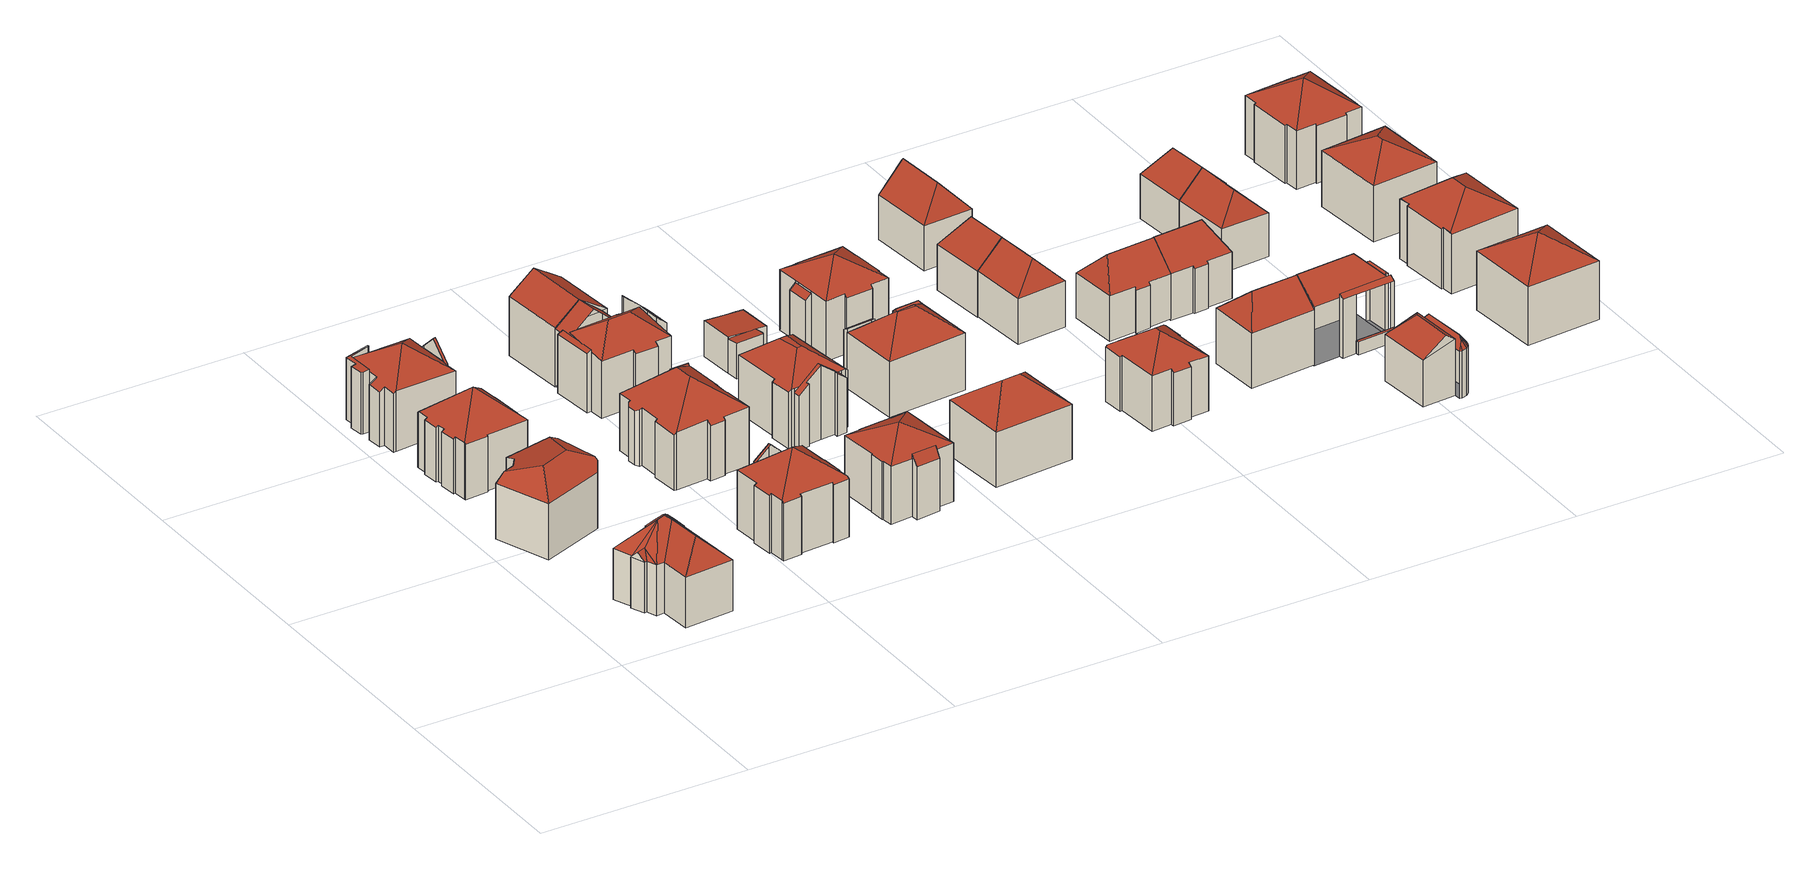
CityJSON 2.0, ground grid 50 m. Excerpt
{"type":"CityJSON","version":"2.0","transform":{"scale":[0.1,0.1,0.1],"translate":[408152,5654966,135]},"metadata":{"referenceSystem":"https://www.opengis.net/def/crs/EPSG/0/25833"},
"CityObjects":{
"building1":{"type":"Building","attributes":{"Dachtyp_tdc":"tdcFreeFormRoof","Gemeindeschluessel":14612000,"Dachneigung":42.96,"QualitaetDacherkennung":25,"Geometrietyp2DReferenz":"3000","measuredHeight":18.55,"function":"31001_9998","roofType":"5000"},"geometry":[{"type":"Solid","lod":"2","boundaries":[[[[0,1,2,3]],[[1,4,5,2]],[[4,6,7,5]],[[6,8,9,7]],[[8,10,11,9]],[[10,12,13,11]],[[12,14,15,13]],[[14,16,17,15]],[[16,18,19,17]],[[18,20,21,19]],[[20,22,23,21]],[[22,24,25,23]],[[24,26,27,25]],[[26,28,29,27]],[[28,0,3,29]],[[30,31,28,26]],[[30,26,24]],[[31,30,24,22]],[[32,28,31]],[[28,32,0]],[[33,34,18,16]],[[31,20,32]],[[20,31,22]],[[34,35,32,20,18]],[[33,16,14]],[[36,37,35,34,33,14,12]],[[38,36,12,10]],[[38,10,8]],[[39,37,36,38,8,6]],[[39,6,4]],[[37,39,4,1]],[[32,35,37,1,0]],[[3,2,5,7,9,11,13,15,17,19,21,23,25,27,29]]]],"semantics":{"surfaces":[{"type":"WallSurface"},{"type":"RoofSurface"},{"type":"GroundSurface"}],"values":[[0,0,0,0,0,0,0,0,0,0,0,0,0,0,0,1,0,1,1,1,1,1,1,1,1,1,1,1,1,1,1,1,2]]}}]},
"building2":{"type":"Building","attributes":{"Dachtyp_tdc":"tdcFreeFormRoof","Gemeindeschluessel":14612000,"Dachneigung":18.52,"QualitaetDacherkennung":36,"Geometrietyp2DReferenz":"3000","measuredHeight":17.39,"function":"31001_9998","roofType":"5000"},"geometry":[{"type":"Solid","lod":"2","boundaries":[[[[40,41,42,43]],[[41,44,45,42]],[[44,46,47,45]],[[46,48,49,47]],[[48,50,51,49]],[[50,52,53,51]],[[52,54,55,53]],[[54,40,43,55]],[[56,41,57,58]],[[48,59,60,50]],[[59,58,57,40,54,52,60]],[[46,44,56,58,59,48]],[[41,40,57]],[[44,41,56]],[[52,50,60]],[[43,42,45,47,49,51,53,55]]]],"semantics":{"surfaces":[{"type":"WallSurface"},{"type":"RoofSurface"},{"type":"GroundSurface"}],"values":[[0,0,0,0,0,0,0,0,1,1,1,1,0,0,0,2]]}}]},
"building3":{"type":"Building","attributes":{"Dachtyp_tdc":"tdcTentRoof","Gemeindeschluessel":14612000,"Dachneigung":40.53,"QualitaetDacherkennung":61,"Geometrietyp2DReferenz":"3000","measuredHeight":20.22,"function":"31001_9998","roofType":"3500"},"geometry":[{"type":"Solid","lod":"2","boundaries":[[[[61,62,63,64]],[[62,65,66,63]],[[65,67,68,66]],[[67,69,70,68]],[[69,71,72,70]],[[71,73,74,72]],[[73,75,76,74]],[[75,77,78,76]],[[77,79,80,78]],[[79,81,82,80]],[[81,83,84,82]],[[83,85,86,84]],[[85,87,88,86]],[[87,89,90,88]],[[89,91,92,90]],[[91,93,94,92]],[[93,95,96,94]],[[95,97,98,96]],[[99,61,64,100]],[[97,101,102,98]],[[101,103,104,102]],[[103,99,100,104]],[[73,71,69,67,65,105]],[[91,89,87,85,83,81,79,77,75,73,105]],[[101,97,95,93,91,105]],[[65,62,61,99,103,101,105]],[[64,63,66,68,70,72,74,76,78,80,82,84,86,88,90,92,94,96,98,102,104,100]]]],"semantics":{"surfaces":[{"type":"WallSurface"},{"type":"RoofSurface"},{"type":"GroundSurface"}],"values":[[0,0,0,0,0,0,0,0,0,0,0,0,0,0,0,0,0,0,0,0,0,0,1,1,1,1,2]]}}]},
"building4":{"type":"Building","attributes":{"Gemeindeschluessel":14612000,"Geometrietyp2DReferenz":"3000","function":"31001_9998","roofType":"9999"},"children":["building4-1","building4-2","building4-3"]},
"building4-1":{"type":"BuildingPart","attributes":{"Dachtyp_tdc":"tdcTentRoof","Dachneigung":34.05,"QualitaetDacherkennung":48,"Geometrietyp2DReferenz":"3000","measuredHeight":19.39,"roofType":"3500"},"parents":["building4"],"geometry":[{"type":"MultiSurface","lod":"2","boundaries":[[[106,107,108]],[[109,110,111,112]],[[110,113,114,111]],[[113,115,116,114]],[[115,117,118,116]],[[117,119,120,118]],[[119,121,122,120]],[[121,123,124,122]],[[123,125,126,124]],[[125,127,128,126]],[[129,130,131,132]],[[130,106,108,131]],[[113,110,109,133,106,130,134]],[[115,113,134]],[[135,127,125,123,121,119,117,115,134]],[[130,129,135,134]],[[108,111,114,116,118,120,122,124,126,128,136,132,131]]],"semantics":{"surfaces":[{"type":"WallSurface"},{"type":"RoofSurface"},{"type":"GroundSurface"}],"values":[0,0,0,0,0,0,0,0,0,0,0,0,1,1,1,1,2]}}]},
"building4-2":{"type":"BuildingPart","attributes":{"Dachtyp_tdc":"tdcPolyFlatRoof","Dachneigung":10.37,"QualitaetDacherkennung":59,"Geometrietyp2DReferenz":"3000","measuredHeight":15.74,"roofType":"2100"},"parents":["building4"],"geometry":[{"type":"MultiSurface","lod":"2","boundaries":[[[137,138,139,140]],[[138,141,142,139]],[[141,143,144,142]],[[143,145,146,144]],[[145,147,129,132,146]],[[148,149,150,128,127]],[[149,137,140,150]],[[149,148,151,147,145,143,141,138,137]],[[140,139,142,144,146,132,136,128,150]]],"semantics":{"surfaces":[{"type":"WallSurface"},{"type":"RoofSurface"},{"type":"GroundSurface"}],"values":[0,0,0,0,0,0,0,1,2]}}]},
"building4-3":{"type":"BuildingPart","attributes":{"Dachtyp_tdc":"tdcGableRoof","Dachneigung":45.87,"QualitaetDacherkennung":37,"Geometrietyp2DReferenz":"3000","measuredHeight":17.77,"roofType":"3100"},"parents":["building4"],"geometry":[{"type":"MultiSurface","lod":"2","boundaries":[[[107,152,153,108]],[[152,154,155,153]],[[154,112,111,155]],[[106,156,157,158]],[[154,157,156,133,112]],[[152,158,157,154]],[[107,106,158,152]],[[153,155,111,108]]],"semantics":{"surfaces":[{"type":"WallSurface"},{"type":"RoofSurface"},{"type":"GroundSurface"}],"values":[0,0,0,1,1,0,0,2]}}]},
"building5":{"type":"Building","attributes":{"Gemeindeschluessel":14612000,"Geometrietyp2DReferenz":"3000","function":"31001_9998","roofType":"9999"},"children":["building5-1","building5-2"]},
"building5-1":{"type":"BuildingPart","attributes":{"Dachtyp_tdc":"tdcTentRoof","Dachneigung":38.15,"QualitaetDacherkennung":54,"Geometrietyp2DReferenz":"3000","measuredHeight":20.44,"roofType":"3500"},"parents":["building5"],"geometry":[{"type":"MultiSurface","lod":"2","boundaries":[[[159,160,161,162,163]],[[160,164,165,161]],[[164,166,167,165]],[[166,168,169,167]],[[168,170,171,169]],[[170,172,173,171]],[[172,174,175,173]],[[174,176,177,175]],[[176,178,179,177]],[[178,180,181,179]],[[180,182,183,181]],[[182,184,185,183]],[[184,186,187,185]],[[186,188,189,187]],[[188,190,191,189]],[[190,192,193,191]],[[192,194,195,193]],[[194,196,197,195]],[[196,198,199,197]],[[172,170,168,166,164,160,200]],[[186,184,182,180,178,176,174,172,200]],[[196,194,192,190,188,186,200]],[[160,159,201,202,198,196,200]],[[162,161,165,167,169,171,173,175,177,179,181,183,185,187,189,191,193,195,197,199,203]]],"semantics":{"surfaces":[{"type":"WallSurface"},{"type":"RoofSurface"},{"type":"GroundSurface"}],"values":[0,0,0,0,0,0,0,0,0,0,0,0,0,0,0,0,0,0,0,1,1,1,1,2]}}]},
"building5-2":{"type":"BuildingPart","attributes":{"Dachtyp_tdc":"tdcGableRoof","Dachneigung":42.64,"QualitaetDacherkennung":14,"Geometrietyp2DReferenz":"3000","measuredHeight":17.22,"roofType":"3100"},"parents":["building5"],"geometry":[{"type":"MultiSurface","lod":"2","boundaries":[[[198,204,205,199]],[[204,206,207,205]],[[206,208,209,207]],[[208,163,162,209]],[[206,204,198,210]],[[210,201,163,208,206]],[[203,199,205,207,209,162]]],"semantics":{"surfaces":[{"type":"WallSurface"},{"type":"RoofSurface"},{"type":"GroundSurface"}],"values":[0,0,0,0,1,1,2]}}]},
"building6":{"type":"Building","attributes":{"Gemeindeschluessel":14612000,"Geometrietyp2DReferenz":"3000","function":"31001_9998","roofType":"9999"},"children":["building6-1","building6-2"]},
"building6-1":{"type":"BuildingPart","attributes":{"Dachtyp_tdc":"tdcHipRoof","Dachneigung":36.58,"QualitaetDacherkennung":61,"Geometrietyp2DReferenz":"3000","measuredHeight":20.39,"roofType":"3200"},"parents":["building6"],"geometry":[{"type":"MultiSurface","lod":"2","boundaries":[[[211,212,213,214]],[[212,215,216,213]],[[215,217,218,216]],[[217,219,220,218]],[[219,221,222,220]],[[221,223,224,222]],[[223,225,226,224]],[[225,227,228,229,226]],[[230,231,232,233,234]],[[231,235,236,232]],[[235,237,238,236]],[[237,239,240,238]],[[239,241,242,240]],[[241,243,244,242]],[[243,245,246,244]],[[245,247,248,246]],[[247,249,250,248]],[[249,251,252,250]],[[251,253,254,252]],[[253,255,256,254]],[[255,211,214,256]],[[251,249,247,245,243,241,257]],[[258,227,225,259]],[[241,239,237,235,231,230,258,259,257]],[[225,223,221,219,217,215,212,211,255,253,251,257,259]],[[214,213,216,218,220,222,224,226,229,260,233,232,236,238,240,242,244,246,248,250,252,254,256]]],"semantics":{"surfaces":[{"type":"WallSurface"},{"type":"RoofSurface"},{"type":"GroundSurface"}],"values":[0,0,0,0,0,0,0,0,0,0,0,0,0,0,0,0,0,0,0,0,0,1,1,1,1,2]}}]},
"building6-2":{"type":"BuildingPart","attributes":{"Dachtyp_tdc":"tdcFreeFormRoof","Dachneigung":77.13,"QualitaetDacherkennung":37,"Geometrietyp2DReferenz":"3000","measuredHeight":14.79,"roofType":"5000"},"parents":["building6"],"geometry":[{"type":"MultiSurface","lod":"2","boundaries":[[[228,261,262,229]],[[261,263,264,262]],[[263,234,233,264]],[[265,234,263]],[[266,265,263,261]],[[266,261,228]],[[265,266,228,267,234]],[[229,262,264,233,260]]],"semantics":{"surfaces":[{"type":"WallSurface"},{"type":"RoofSurface"},{"type":"GroundSurface"}],"values":[0,0,0,1,1,1,1,2]}}]},
"building7":{"type":"Building","attributes":{"Gemeindeschluessel":14612000,"Geometrietyp2DReferenz":"3000","function":"31001_9998","roofType":"9999"},"children":["building7-1","building7-2","building7-3","building7-4"]},
"building7-1":{"type":"BuildingPart","attributes":{"Dachtyp_tdc":"tdcGableRoof","Dachneigung":38.63,"QualitaetDacherkennung":73,"Geometrietyp2DReferenz":"3000","measuredHeight":18.62,"roofType":"3100"},"parents":["building7"],"geometry":[{"type":"MultiSurface","lod":"2","boundaries":[[[268,269,270,271]],[[272,268,271,273]],[[268,272,274]],[[269,268,274,275,276]],[[272,277,278,279,275,274]],[[271,270,280,281,273]]],"semantics":{"surfaces":[{"type":"WallSurface"},{"type":"RoofSurface"},{"type":"GroundSurface"}],"values":[0,0,0,1,1,2]}}]},
"building7-2":{"type":"BuildingPart","attributes":{"Dachtyp_tdc":"tdcHipRoof","Dachneigung":40.25,"QualitaetDacherkennung":42,"Geometrietyp2DReferenz":"3000","measuredHeight":18.59,"roofType":"3200"},"parents":["building7"],"geometry":[{"type":"MultiSurface","lod":"2","boundaries":[[[282,283,284,285]],[[283,286,287,284]],[[286,288,289,287]],[[288,290,291,289]],[[290,292,293,291]],[[292,294,295,293]],[[294,296,297,295]],[[298,299,300,270,269]],[[301,302,296,294,303]],[[283,282,304,305]],[[294,292,290,288,286,283,305,303]],[[304,299,298,276,279,301,303,305]],[[306,285,284,287,289,291,293,295,297,280,270,300]]],"semantics":{"surfaces":[{"type":"WallSurface"},{"type":"RoofSurface"},{"type":"GroundSurface"}],"values":[0,0,0,0,0,0,0,0,1,1,1,1,2]}}]},
"building7-3":{"type":"BuildingPart","attributes":{"Dachtyp_tdc":"tdcPolyFlatRoof","Dachneigung":26.79,"QualitaetDacherkennung":77,"Geometrietyp2DReferenz":"3000","measuredHeight":14.61,"roofType":"2100"},"parents":["building7"],"geometry":[{"type":"MultiSurface","lod":"2","boundaries":[[[307,308,309,297,296]],[[308,310,311,309]],[[310,312,277,281,311]],[[312,310,308,307,302,313]],[[297,309,311,281,280]]],"semantics":{"surfaces":[{"type":"WallSurface"},{"type":"RoofSurface"},{"type":"GroundSurface"}],"values":[0,0,0,1,2]}}]},
"building7-4":{"type":"BuildingPart","attributes":{"Dachtyp_tdc":"tdcPolyFlatRoof","Dachneigung":41.28,"QualitaetDacherkennung":50,"Geometrietyp2DReferenz":"3000","measuredHeight":19.04,"roofType":"2100"},"parents":["building7"],"geometry":[{"type":"MultiSurface","lod":"2","boundaries":[[[314,315,282,285,316]],[[317,318,319,300,299]],[[318,320,321,319]],[[320,314,316,321]],[[320,318,317,322,315,314]],[[316,285,306,300,319,321]]],"semantics":{"surfaces":[{"type":"WallSurface"},{"type":"RoofSurface"},{"type":"GroundSurface"}],"values":[0,0,0,0,1,2]}}]},
"building8":{"type":"Building","attributes":{"Dachtyp_tdc":"tdcFreeFormRoof","Gemeindeschluessel":14612000,"Dachneigung":33.42,"QualitaetDacherkennung":64,"Geometrietyp2DReferenz":"3000","measuredHeight":18.81,"function":"31001_9998","roofType":"5000"},"geometry":[{"type":"Solid","lod":"2","boundaries":[[[[323,324,325,326]],[[324,327,328,325]],[[327,329,330,328]],[[329,331,332,330]],[[331,333,334,332]],[[333,323,326,334]],[[323,274,335,324]],[[333,331,329,327,335,274]],[[323,333,274]],[[327,324,335]],[[326,325,328,330,332,334]]]],"semantics":{"surfaces":[{"type":"WallSurface"},{"type":"RoofSurface"},{"type":"GroundSurface"}],"values":[[0,0,0,0,0,0,1,1,0,0,2]]}}]},
"building9":{"type":"Building","attributes":{"Gemeindeschluessel":14612000,"Geometrietyp2DReferenz":"3000","function":"31001_9998","roofType":"9999"},"children":["building9-1","building9-2"]},
"building9-1":{"type":"BuildingPart","attributes":{"Dachtyp_tdc":"tdcTentRoof","Dachneigung":27.36,"QualitaetDacherkennung":61,"Geometrietyp2DReferenz":"3000","measuredHeight":17.98,"roofType":"3500"},"parents":["building9"],"geometry":[{"type":"MultiSurface","lod":"2","boundaries":[[[336,337,338,339]],[[337,340,341,338]],[[340,342,343,341]],[[342,344,345,343]],[[346,347,348,349]],[[347,350,351,348]],[[352,353,354,355]],[[353,356,357,354]],[[356,358,359,357]],[[358,360,361,359]],[[360,362,363,361]],[[362,336,339,363]],[[342,340,364]],[[347,346,344,342,364]],[[358,356,353,352,350,347,364]],[[340,337,336,362,360,358,364]],[[339,338,341,343,345,349,348,351,355,354,357,359,361,363]],[[350,352,355,351]]],"semantics":{"surfaces":[{"type":"WallSurface"},{"type":"RoofSurface"},{"type":"GroundSurface"}],"values":[0,0,0,0,0,0,0,0,0,0,0,0,1,1,1,1,2,0]}}]},
"building9-2":{"type":"BuildingPart","attributes":{"Dachtyp_tdc":"tdcPolyFlatRoof","Dachneigung":56.7,"QualitaetDacherkennung":30,"Geometrietyp2DReferenz":"3000","measuredHeight":14.99,"roofType":"2100"},"parents":["building9"],"geometry":[{"type":"MultiSurface","lod":"2","boundaries":[[[365,366,367,345,344]],[[366,368,369,367]],[[368,370,346,349,369]],[[370,368,366,365]],[[345,367,369,349]]],"semantics":{"surfaces":[{"type":"WallSurface"},{"type":"RoofSurface"},{"type":"GroundSurface"}],"values":[0,0,0,1,2]}}]},
"building10":{"type":"Building","attributes":{"Gemeindeschluessel":14612000,"Geometrietyp2DReferenz":"3000","function":"31001_9998","roofType":"9999"},"children":["building10-1","building10-2"]},
"building10-1":{"type":"BuildingPart","attributes":{"Dachtyp_tdc":"tdcGableRoof","Dachneigung":37.52,"QualitaetDacherkennung":29,"Geometrietyp2DReferenz":"3000","measuredHeight":17.66,"roofType":"3100"},"parents":["building10"],"geometry":[{"type":"MultiSurface","lod":"2","boundaries":[[[371,372,373,374]],[[372,375,376,373]],[[375,377,378,376]],[[377,379,380,378]],[[379,381,382,380]],[[381,383,384,382]],[[385,386,387,388]],[[386,371,374,387]],[[389,390,383,381,379,377,375]],[[375,372,371,386,385,391,389]],[[374,373,376,378,380,382,384,392,388,387]]],"semantics":{"surfaces":[{"type":"WallSurface"},{"type":"RoofSurface"},{"type":"GroundSurface"}],"values":[0,0,0,0,0,0,0,0,1,1,2]}}]},
"building10-2":{"type":"BuildingPart","attributes":{"Dachtyp_tdc":"tdcCutTentRoof","Dachneigung":36.35,"QualitaetDacherkennung":57,"Geometrietyp2DReferenz":"3000","measuredHeight":18.58,"roofType":"9999"},"parents":["building10"],"geometry":[{"type":"MultiSurface","lod":"2","boundaries":[[[393,394,395,396]],[[394,397,388,395]],[[397,385,388]],[[398,399,400,384,383]],[[399,401,402,400]],[[401,403,404,402]],[[403,405,406,404]],[[405,407,408,406]],[[407,409,410,408]],[[409,411,412,410]],[[411,413,414,412]],[[413,415,416,414]],[[415,417,418,416]],[[417,419,420,418]],[[419,421,422,420]],[[421,393,396,422]],[[399,398,390,423,391,397,394,424,425]],[[407,405,403,401,399,425,426]],[[417,415,413,411,409,407,426,427]],[[394,393,421,419,417,427,424]],[[427,426,425,424]],[[396,395,388,392,384,400,402,404,406,408,410,412,414,416,418,420,422]]],"semantics":{"surfaces":[{"type":"WallSurface"},{"type":"RoofSurface"},{"type":"GroundSurface"}],"values":[0,0,0,0,0,0,0,0,0,0,0,0,0,0,0,0,1,1,1,1,1,2]}}]},
"building11":{"type":"Building","attributes":{"Gemeindeschluessel":14612000,"Geometrietyp2DReferenz":"3000","function":"31001_9998","roofType":"9999"},"children":["building11-1","building11-2"]},
"building11-1":{"type":"BuildingPart","attributes":{"Dachtyp_tdc":"tdcPolyFlatRoof","Dachneigung":4.07,"QualitaetDacherkennung":73,"Geometrietyp2DReferenz":"3000","measuredHeight":8.57,"roofType":"2100"},"parents":["building11"],"geometry":[{"type":"MultiSurface","lod":"2","boundaries":[[[428,429,430,431,432]],[[429,433,434,430]],[[433,435,436,434]],[[435,437,438,436]],[[437,439,440,438]],[[439,441,442,440]],[[439,437,435,433,429,428,443,441]],[[442,431,430,434,436,438,440]]],"semantics":{"surfaces":[{"type":"WallSurface"},{"type":"RoofSurface"},{"type":"GroundSurface"}],"values":[0,0,0,0,0,0,1,2]}}]},
"building11-2":{"type":"BuildingPart","attributes":{"Dachtyp_tdc":"tdcPolyFlatRoof","Dachneigung":5.06,"QualitaetDacherkennung":61,"Geometrietyp2DReferenz":"3000","measuredHeight":8.43,"roofType":"2100"},"parents":["building11"],"geometry":[{"type":"MultiSurface","lod":"2","boundaries":[[[444,432,431,445]],[[446,447,448,442,441]],[[447,449,450,448]],[[449,444,445,450]],[[449,447,446,443,432,444]],[[445,431,442,448,450]]],"semantics":{"surfaces":[{"type":"WallSurface"},{"type":"RoofSurface"},{"type":"GroundSurface"}],"values":[0,0,0,0,1,2]}}]},
"building12":{"type":"Building","attributes":{"Gemeindeschluessel":14612000,"Dachtyp_tdc":"tdcHipRoof","Dachneigung":35.6,"QualitaetDacherkennung":66,"Geometrietyp2DReferenz":"3000","measuredHeight":19.03,"function":"31001_9998","roofType":"3200"},"geometry":[{"type":"Solid","lod":"2","boundaries":[[[[451,452,453,454]],[[452,455,456,453]],[[455,457,458,456]],[[457,451,454,458]],[[455,452,459]],[[451,457,460]],[[452,451,460,459]],[[457,455,459,460]],[[454,453,456,458]]]],"semantics":{"surfaces":[{"type":"WallSurface"},{"type":"RoofSurface"},{"type":"GroundSurface"}],"values":[[0,0,0,0,1,1,1,1,2]]}}]},
"building13":{"type":"Building","attributes":{"Gemeindeschluessel":14612000,"Geometrietyp2DReferenz":"3000","function":"31001_9998","roofType":"9999"},"children":["building13-1","building13-2","building13-3"]},
"building13-1":{"type":"BuildingPart","attributes":{"Dachtyp_tdc":"tdcFreeFormRoof","Dachneigung":46.45,"QualitaetDacherkennung":19,"Geometrietyp2DReferenz":"3000","measuredHeight":14.19,"roofType":"5000"},"parents":["building13"],"geometry":[{"type":"MultiSurface","lod":"2","boundaries":[[[461,462,463,464]],[[462,465,466,463]],[[467,461,464,468,469]],[[470,471,467,465]],[[470,465,462]],[[471,470,462,461]],[[471,461,467]],[[464,463,466,468]]],"semantics":{"surfaces":[{"type":"WallSurface"},{"type":"RoofSurface"},{"type":"GroundSurface"}],"values":[0,0,0,1,1,1,1,2]}}]},
"building13-2":{"type":"BuildingPart","attributes":{"Dachtyp_tdc":"tdcCutTentRoof","Dachneigung":38.11,"QualitaetDacherkennung":65,"Geometrietyp2DReferenz":"3000","measuredHeight":19.21,"roofType":"9999"},"parents":["building13"],"geometry":[{"type":"MultiSurface","lod":"2","boundaries":[[[465,472,473,466]],[[472,474,475,473]],[[474,476,477,475]],[[472,465,478,479]],[[474,472,479,480]],[[476,474,480,481]],[[465,469,482,476,481,478]],[[481,480,479,478]],[[466,473,475,477,483,468]]],"semantics":{"surfaces":[{"type":"WallSurface"},{"type":"RoofSurface"},{"type":"GroundSurface"}],"values":[0,0,0,1,1,1,1,1,2]}}]},
"building13-3":{"type":"BuildingPart","attributes":{"Dachtyp_tdc":"tdcPolyFlatRoof","Dachneigung":27.17,"QualitaetDacherkennung":29,"Geometrietyp2DReferenz":"3000","measuredHeight":14.19,"roofType":"2100"},"parents":["building13"],"geometry":[{"type":"MultiSurface","lod":"2","boundaries":[[[484,485,486,477,476]],[[485,487,488,486]],[[487,489,482,483,488]],[[489,487,485,484]],[[477,486,488,483]]],"semantics":{"surfaces":[{"type":"WallSurface"},{"type":"RoofSurface"},{"type":"GroundSurface"}],"values":[0,0,0,1,2]}}]},
"building14":{"type":"Building","attributes":{"Gemeindeschluessel":14612000,"Geometrietyp2DReferenz":"3000","function":"31001_9998","roofType":"9999"},"children":["building14-1","building14-2"]},
"building14-1":{"type":"BuildingPart","attributes":{"Dachtyp_tdc":"tdcTentRoof","Dachneigung":30.81,"QualitaetDacherkennung":65,"Geometrietyp2DReferenz":"3000","measuredHeight":19.19,"roofType":"3500"},"parents":["building14"],"geometry":[{"type":"MultiSurface","lod":"2","boundaries":[[[490,491,492,493,494,495,496]],[[497,498,499,500,501,490,496]],[[502,503,504,497,496]],[[505,506,507,508,509,510,511,512,513,514,515,516,517,518,519,520,521,522]],[[502,523,506,505]],[[523,524,507,506]],[[524,525,508,507]],[[525,526,509,508]],[[526,495,510,509]],[[495,494,511,510]],[[494,493,512,511]],[[493,492,513,512]],[[492,491,514,513]],[[491,490,515,514]],[[499,498,519,518]],[[490,501,516,515]],[[501,500,517,516]],[[500,499,518,517]],[[498,497,520,519]],[[497,504,527,521,520]],[[503,502,505,522,528]],[[495,526,525,524,523,502,496]]],"semantics":{"surfaces":[{"type":"RoofSurface"},{"type":"GroundSurface"},{"type":"WallSurface"}],"values":[0,0,0,1,2,2,2,2,2,2,2,2,2,2,2,2,2,2,2,2,2,0]}}]},
"building14-2":{"type":"BuildingPart","attributes":{"Dachtyp_tdc":"tdcPolyFlatRoof","Dachneigung":42.59,"QualitaetDacherkennung":70,"Geometrietyp2DReferenz":"3000","measuredHeight":13.87,"roofType":"2100"},"parents":["building14"],"geometry":[{"type":"MultiSurface","lod":"2","boundaries":[[[527,529,530,521]],[[529,531,532,530]],[[531,528,522,532]],[[528,531,529,527]],[[521,530,532,522]]],"semantics":{"surfaces":[{"type":"WallSurface"},{"type":"RoofSurface"},{"type":"GroundSurface"}],"values":[0,0,0,1,2]}}]},
"building15":{"type":"Building","attributes":{"Dachtyp_tdc":"tdcHipRoof","Gemeindeschluessel":14612000,"Dachneigung":34.41,"QualitaetDacherkennung":61,"Geometrietyp2DReferenz":"3000","measuredHeight":18.23,"function":"31001_9998","roofType":"3200"},"geometry":[{"type":"Solid","lod":"2","boundaries":[[[[533,534,535,536]],[[534,537,538,535]],[[537,539,540,538]],[[539,541,542,540]],[[541,543,544,542]],[[543,545,546,544]],[[545,547,548,546]],[[541,539,537,534,533,549,550]],[[551,552,553,554,555,556,557,558,559,560,561]],[[549,562,563,564,551,561,550]],[[560,547,545,543,541,550,561]],[[548,565,566,567,568,569,570,571,572,573,574,575,576,577,578,536,535,538,540,542,544,546]],[[547,560,565,548]],[[560,559,566,565]],[[559,558,567,566]],[[558,557,568,567]],[[557,556,569,568]],[[556,555,570,569]],[[555,554,571,570]],[[554,553,572,571]],[[553,552,573,572]],[[552,551,574,573]],[[551,564,575,574]],[[564,563,576,575]],[[563,562,577,576]],[[562,549,578,577]],[[549,533,536,578]]]],"semantics":{"surfaces":[{"type":"WallSurface"},{"type":"RoofSurface"},{"type":"GroundSurface"}],"values":[[0,0,0,0,0,0,0,1,1,1,1,2,0,0,0,0,0,0,0,0,0,0,0,0,0,0,0]]}}]},
"building16":{"type":"Building","attributes":{"Dachtyp_tdc":"tdcFreeFormRoof","Gemeindeschluessel":14612000,"Dachneigung":43.77,"QualitaetDacherkennung":85,"Geometrietyp2DReferenz":"3000","measuredHeight":16.84,"function":"31001_9998","roofType":"5000"},"geometry":[{"type":"Solid","lod":"2","boundaries":[[[[579,580,581,582]],[[580,583,584,581]],[[583,585,586,584]],[[585,587,588,586]],[[587,579,582,588]],[[585,589,587]],[[589,585,583,590]],[[589,590,580,579,587]],[[583,580,590]],[[582,581,584,586,588]]]],"semantics":{"surfaces":[{"type":"WallSurface"},{"type":"RoofSurface"},{"type":"GroundSurface"}],"values":[[0,0,0,0,0,1,1,1,0,2]]}}]},
"building17":{"type":"Building","attributes":{"Dachtyp_tdc":"tdcFreeFormRoof","Gemeindeschluessel":14612000,"Dachneigung":44.71,"QualitaetDacherkennung":85,"Geometrietyp2DReferenz":"3000","measuredHeight":17,"function":"31001_9998","roofType":"5000"},"geometry":[{"type":"Solid","lod":"2","boundaries":[[[[591,592,593,594]],[[592,583,595,593]],[[583,596,597,595]],[[596,598,599,597]],[[598,591,594,599]],[[600,591,601]],[[596,590,601,591,598]],[[583,592,600,601,590]],[[596,583,590]],[[592,591,600]],[[594,593,595,597,599]]]],"semantics":{"surfaces":[{"type":"WallSurface"},{"type":"RoofSurface"},{"type":"GroundSurface"}],"values":[[0,0,0,0,0,1,1,1,0,0,2]]}}]},
"building18":{"type":"Building","attributes":{"Dachtyp_tdc":"tdcFreeFormRoof","Gemeindeschluessel":14612000,"Dachneigung":46.58,"QualitaetDacherkennung":81,"Geometrietyp2DReferenz":"3000","measuredHeight":17.27,"function":"31001_9998","roofType":"5000"},"geometry":[{"type":"Solid","lod":"2","boundaries":[[[[602,603,604,605]],[[603,606,607,604]],[[606,608,609,607]],[[608,610,611,609]],[[610,612,613,611]],[[612,614,615,613]],[[614,602,605,615]],[[608,616,610]],[[608,606,603,602,617,616]],[[616,617,614,612,610]],[[602,614,617]],[[605,604,607,609,611,613,615]]]],"semantics":{"surfaces":[{"type":"WallSurface"},{"type":"RoofSurface"},{"type":"GroundSurface"}],"values":[[0,0,0,0,0,0,0,1,1,1,0,2]]}}]},
"building19":{"type":"Building","attributes":{"Dachtyp_tdc":"tdcHipAndGableRoof","Gemeindeschluessel":14612000,"Dachneigung":44.62,"QualitaetDacherkennung":77,"Geometrietyp2DReferenz":"3000","measuredHeight":16.68,"function":"31001_9998","roofType":"5000"},"geometry":[{"type":"Solid","lod":"2","boundaries":[[[[618,619,620,621]],[[619,622,623,620]],[[622,624,625,623]],[[624,626,627,625]],[[626,628,629,627]],[[628,630,631,629]],[[630,632,633,631]],[[626,624,634]],[[624,622,619,618,635,632,630,634]],[[630,628,626,634]],[[633,636,621,620,623,625,627,629,631]],[[635,618,621,636]],[[632,635,636,633]]]],"semantics":{"surfaces":[{"type":"WallSurface"},{"type":"RoofSurface"},{"type":"GroundSurface"}],"values":[[0,0,0,0,0,0,0,1,1,1,2,0,0]]}}]},
"building20":{"type":"Building","attributes":{"Dachtyp_tdc":"tdcHipAndGableRoof","Gemeindeschluessel":14612000,"Dachneigung":41.2,"QualitaetDacherkennung":74,"Geometrietyp2DReferenz":"3000","measuredHeight":18.62,"function":"31001_9998","roofType":"5000"},"geometry":[{"type":"Solid","lod":"2","boundaries":[[[[637,638,639,640]],[[638,641,642,639]],[[641,643,644,642]],[[643,637,640,644]],[[641,638,645]],[[637,643,646]],[[638,637,646,645]],[[643,641,645,646]],[[640,639,642,644]]]],"semantics":{"surfaces":[{"type":"WallSurface"},{"type":"RoofSurface"},{"type":"GroundSurface"}],"values":[[0,0,0,0,1,0,1,1,2]]}}]},
"building21":{"type":"Building","attributes":{"Dachtyp_tdc":"tdcHipAndGableRoof","Gemeindeschluessel":14612000,"Dachneigung":44.81,"QualitaetDacherkennung":73,"Geometrietyp2DReferenz":"3000","measuredHeight":17.09,"function":"31001_9998","roofType":"5000"},"geometry":[{"type":"Solid","lod":"2","boundaries":[[[[647,648,649,650]],[[648,651,652,649]],[[651,653,654,652]],[[653,655,656,654]],[[655,657,658,656]],[[657,659,660,658]],[[659,661,662,660]],[[661,663,664,662]],[[663,647,650,664]],[[659,657,665]],[[657,655,653,665]],[[653,651,648,647,663,661,659,665]],[[650,649,652,654,656,658,660,662,664]]]],"semantics":{"surfaces":[{"type":"WallSurface"},{"type":"RoofSurface"},{"type":"GroundSurface"}],"values":[[0,0,0,0,0,0,0,0,0,1,1,1,2]]}}]},
"building22":{"type":"Building","attributes":{"Gemeindeschluessel":14612000,"Geometrietyp2DReferenz":"3000","function":"31001_9998","roofType":"9999"},"children":["building22-1","building22-2"]},
"building22-1":{"type":"BuildingPart","attributes":{"Dachtyp_tdc":"tdcFreeFormRoof","Dachneigung":52.17,"QualitaetDacherkennung":16,"Geometrietyp2DReferenz":"3000","measuredHeight":13.41,"roofType":"5000"},"parents":["building22"],"geometry":[{"type":"MultiSurface","lod":"2","boundaries":[[[666,667,668,669]],[[667,670,671,668]],[[670,672,673,671]],[[672,674,675,673]],[[674,676,677,675]],[[676,678,679,677]],[[678,680,681,679]],[[682,680,678]],[[683,682,678,676]],[[684,683,676,674]],[[685,684,674,672]],[[686,685,672,670]],[[687,686,670,667]],[[687,667,666]],[[682,683,684,685,686,687,666,688,680]],[[669,668,671,673,675,677,679,681,689]]],"semantics":{"surfaces":[{"type":"WallSurface"},{"type":"RoofSurface"},{"type":"GroundSurface"}],"values":[0,0,0,0,0,0,0,1,1,1,1,1,1,1,1,2]}}]},
"building22-2":{"type":"BuildingPart","attributes":{"Dachtyp_tdc":"tdcHipAndGableRoof","Dachneigung":34.42,"QualitaetDacherkennung":64,"Geometrietyp2DReferenz":"3000","measuredHeight":15.11,"roofType":"5000"},"parents":["building22"],"geometry":[{"type":"MultiSurface","lod":"2","boundaries":[[[690,691,692,693]],[[691,694,666,669,692]],[[695,690,693,689,688]],[[694,691,696]],[[690,695,697]],[[691,690,697,696]],[[695,694,696,697]],[[693,692,669,689]]],"semantics":{"surfaces":[{"type":"WallSurface"},{"type":"RoofSurface"},{"type":"GroundSurface"}],"values":[0,0,0,1,0,1,1,2]}}]},
"building23":{"type":"Building","attributes":{"Gemeindeschluessel":14612000,"Geometrietyp2DReferenz":"3000","function":"31001_9998","roofType":"9999"},"children":["building23-1","building23-2","building23-3","building23-4"]},
"building23-1":{"type":"BuildingPart","attributes":{"Dachtyp_tdc":"tdcPolyFlatRoof","Dachneigung":0,"QualitaetDacherkennung":0,"Geometrietyp2DReferenz":"3000","measuredHeight":3.08,"roofType":"9999"},"parents":["building23"],"geometry":[{"type":"MultiSurface","lod":"2","boundaries":[[[698,699,700,701]],[[701,700,702,703]],[[700,699,704,702]],[[699,698,705,704]],[[703,702,704,705]],[[703,705,698,701]]],"semantics":{"surfaces":[{"type":"RoofSurface"},{"type":"WallSurface"},{"type":"GroundSurface"},{"type":"ClosureSurface","isClosure":"1","QuelleClosure":"LoD1Solid"}],"values":[0,1,1,1,2,3]}}]},
"building23-2":{"type":"BuildingPart","attributes":{"Dachtyp_tdc":"tdcPolyFlatRoof","Dachneigung":34.14,"QualitaetDacherkennung":40,"Geometrietyp2DReferenz":"3000","measuredHeight":14.88,"roofType":"2100"},"parents":["building23"],"geometry":[{"type":"MultiSurface","lod":"2","boundaries":[[[706,707,701,703,708,709]],[[710,711,712,705,698]],[[711,713,714,715,712]],[[713,711,710,707,706]],[[708,703,705,712,715]]],"semantics":{"surfaces":[{"type":"WallSurface"},{"type":"RoofSurface"},{"type":"GroundSurface"}],"values":[0,0,0,1,2]}}]},
"building23-3":{"type":"BuildingPart","attributes":{"Dachtyp_tdc":"tdcFreeFormRoof","Dachneigung":35.19,"QualitaetDacherkennung":51,"Geometrietyp2DReferenz":"3000","measuredHeight":14.41,"roofType":"5000"},"parents":["building23"],"geometry":[{"type":"MultiSurface","lod":"2","boundaries":[[[716,717,718,719,720]],[[717,721,722,718]],[[721,723,724,725,722]],[[726,723,721]],[[727,726,721,717]],[[727,717,716]],[[726,727,716,723]],[[719,718,722,725]]],"semantics":{"surfaces":[{"type":"WallSurface"},{"type":"RoofSurface"},{"type":"GroundSurface"}],"values":[0,0,0,1,1,1,1,2]}}]},
"building23-4":{"type":"BuildingPart","attributes":{"Dachtyp_tdc":"tdcHipAndGableRoof","Dachneigung":43.45,"QualitaetDacherkennung":59,"Geometrietyp2DReferenz":"3000","measuredHeight":18.8,"roofType":"5000"},"parents":["building23"],"geometry":[{"type":"MultiSurface","lod":"2","boundaries":[[[728,729,730,731]],[[732,728,731,733]],[[709,724,720,729,734]],[[728,732,735]],[[729,728,735,734]],[[732,714,709,734,735]],[[731,730,719,725,708,715,733]]],"semantics":{"surfaces":[{"type":"WallSurface"},{"type":"RoofSurface"},{"type":"GroundSurface"}],"values":[0,0,1,0,1,1,2]}}]},
"building24":{"type":"Building","attributes":{"Dachtyp_tdc":"tdcHipAndGableRoof","Gemeindeschluessel":14612000,"Dachneigung":44.04,"QualitaetDacherkennung":86,"Geometrietyp2DReferenz":"3000","measuredHeight":16.36,"function":"31001_9998","roofType":"5000"},"geometry":[{"type":"Solid","lod":"2","boundaries":[[[[736,737,738,739]],[[737,740,741,738]],[[740,742,743,741]],[[742,736,739,743]],[[740,737,744]],[[736,742,745]],[[737,736,745,744]],[[742,740,744,745]],[[739,738,741,743]]]],"semantics":{"surfaces":[{"type":"WallSurface"},{"type":"RoofSurface"},{"type":"GroundSurface"}],"values":[[0,0,0,0,1,0,1,1,2]]}}]},
"building25":{"type":"Building","attributes":{"Dachtyp_tdc":"tdcHipAndGableRoof","Gemeindeschluessel":14612000,"Dachneigung":44.02,"QualitaetDacherkennung":86,"Geometrietyp2DReferenz":"3000","measuredHeight":16.53,"function":"31001_9998","roofType":"5000"},"geometry":[{"type":"Solid","lod":"2","boundaries":[[[[742,746,747,748]],[[746,749,750,747]],[[749,751,752,750]],[[751,742,748,752]],[[749,746,753]],[[742,751,745]],[[746,742,745,753]],[[751,749,753,745]],[[748,747,750,752]]]],"semantics":{"surfaces":[{"type":"WallSurface"},{"type":"RoofSurface"},{"type":"GroundSurface"}],"values":[[0,0,0,0,1,0,1,1,2]]}}]},
"building26":{"type":"Building","attributes":{"Dachtyp_tdc":"tdcTentRoof","Gemeindeschluessel":14612000,"Dachneigung":33.17,"QualitaetDacherkennung":62,"Geometrietyp2DReferenz":"3000","measuredHeight":19.82,"function":"31001_9998","roofType":"3500"},"geometry":[{"type":"Solid","lod":"2","boundaries":[[[[754,755,756,757]],[[755,758,759,756]],[[758,760,761,759]],[[760,754,757,761]],[[755,754,762]],[[758,755,762]],[[760,758,762]],[[754,760,762]],[[757,756,759,761]]]],"semantics":{"surfaces":[{"type":"WallSurface"},{"type":"RoofSurface"},{"type":"GroundSurface"}],"values":[[0,0,0,0,1,1,1,1,2]]}}]},
"building27":{"type":"Building","attributes":{"Dachtyp_tdc":"tdcFreeFormRoof","Gemeindeschluessel":14612000,"Dachneigung":30.06,"QualitaetDacherkennung":80,"Geometrietyp2DReferenz":"3000","measuredHeight":19.41,"function":"31001_9998","roofType":"5000"},"geometry":[{"type":"Solid","lod":"2","boundaries":[[[[763,764,765,766]],[[764,767,768,765]],[[767,769,770,768]],[[769,771,772,770]],[[771,773,774,772]],[[773,775,776,774]],[[775,777,778,776]],[[777,763,766,778]],[[779,780,769,767]],[[771,781,782,773]],[[777,775,782,781,780,779,764,763]],[[781,771,769,780]],[[767,764,779]],[[775,773,782]],[[766,765,768,770,772,774,776,778]]]],"semantics":{"surfaces":[{"type":"WallSurface"},{"type":"RoofSurface"},{"type":"GroundSurface"}],"values":[[0,0,0,0,0,0,0,0,1,1,1,1,0,0,2]]}}]},
"building28":{"type":"Building","attributes":{"Dachtyp_tdc":"tdcHipRoof","Gemeindeschluessel":14612000,"Dachneigung":28.72,"QualitaetDacherkennung":65,"Geometrietyp2DReferenz":"3000","measuredHeight":17.85,"function":"31001_9998","roofType":"3200"},"geometry":[{"type":"Solid","lod":"2","boundaries":[[[[783,784,785,786]],[[784,787,788,785]],[[787,789,790,788]],[[789,783,786,790]],[[787,784,791]],[[783,789,792]],[[784,783,792,791]],[[789,787,791,792]],[[786,785,788,790]]]],"semantics":{"surfaces":[{"type":"WallSurface"},{"type":"RoofSurface"},{"type":"GroundSurface"}],"values":[[0,0,0,0,1,1,1,1,2]]}}]},
"building29":{"type":"Building","attributes":{"Dachtyp_tdc":"tdcTentRoof","Gemeindeschluessel":14612000,"Dachneigung":33.42,"QualitaetDacherkennung":44,"Geometrietyp2DReferenz":"3000","measuredHeight":19.49,"function":"31001_9998","roofType":"3500"},"geometry":[{"type":"Solid","lod":"2","boundaries":[[[[793,794,795,796]],[[794,797,798,795]],[[797,799,800,798]],[[799,801,802,800]],[[801,803,804,802]],[[803,805,806,804]],[[805,807,808,806]],[[807,809,810,808]],[[809,811,812,810]],[[811,813,814,812]],[[813,815,816,814]],[[815,817,818,816]],[[817,819,820,818]],[[819,821,822,820]],[[821,823,824,822]],[[823,825,826,824]],[[825,827,828,826]],[[827,829,830,828]],[[829,793,796,830]],[[805,803,801,799,797,831]],[[815,813,811,809,807,805,831]],[[825,823,821,819,817,815,831]],[[797,794,793,829,827,825,831]],[[796,795,798,800,802,804,806,808,810,812,814,816,818,820,822,824,826,828,830]]]],"semantics":{"surfaces":[{"type":"WallSurface"},{"type":"RoofSurface"},{"type":"GroundSurface"}],"values":[[0,0,0,0,0,0,0,0,0,0,0,0,0,0,0,0,0,0,0,1,1,1,1,2]]}}]}
},
"vertices":[
[88,178,174],[194,220,174],[194,220,53],[88,178,53],[193,223,174],[193,223,53],[229,238,174],[229,238,53],[259,220,174],[259,220,53],[262,182,174],[262,182,53],[259,182,174],[259,182,53],[274,10,174],[274,10,53],[155,0,174],[155,0,53],[149,75,174],[149,75,53],[130,74,174],[130,74,53],[120,98,174],[120,98,53],[114,96,174],[114,96,53],[101,130,174],[101,130,53],[106,133,174],[106,133,53],[108,113,191],[130,122,191],[174,142,235],[211,53,229],[204,136,229],[193,146,238],[231,206,199],[230,205,200],[235,205,198],[227,209,198],
[89,604,179],[221,617,179],[221,617,46],[89,604,46],[234,480,190],[234,480,46],[218,454,179],[218,454,46],[65,396,179],[65,396,46],[16,525,179],[16,525,46],[70,545,195],[70,545,46],[92,577,188],[92,577,46],[233,489,196],[201,615,189],[177,508,219],[102,479,219],[41,534,195],
[213,764,169],[208,764,173],[208,764,39],[213,764,39],[212,722,173],[212,722,39],[109,713,173],[109,713,39],[109,710,171],[109,710,39],[52,705,171],[52,705,39],[52,708,173],[52,708,39],[49,740,173],[49,740,39],[44,739,169],[44,739,39],[40,780,168],[40,780,39],[46,780,173],[46,780,39],[44,799,173],[44,799,39],[39,799,168],[39,799,39],[35,839,168],[35,839,39],[41,839,173],[41,839,39],[38,868,173],[38,868,39],[38,871,170],[38,871,39],[96,876,170],[96,876,39],[96,873,173],[96,873,39],[206,841,169],[206,841,39],[198,882,173],[198,882,39],[202,841,173],[202,841,39],[125,795,242],
[180,1090,174],[180,1090,169],[180,1090,35],[187,1007,174],[187,1007,173],[187,1007,35],[187,1007,169],[190,971,173],[190,971,35],[37,955,179],[37,955,35],[31,955,174],[31,955,35],[29,988,175],[29,988,35],[17,988,166],[17,988,35],[14,1024,167],[14,1024,35],[33,1025,179],[33,1025,35],[31,1052,179],[31,1052,35],[72,1122,178],[177,1131,175],[177,1131,35],[72,1122,35],[187,1012,174],[106,1044,229],[27,1118,180],[27,1118,35],
[12,1055,181],[8,1086,181],[8,1086,35],[12,1055,35],[20,1087,183],[20,1087,35],[17,1120,183],[17,1120,35],[72,1125,193],[72,1125,35],[72,1122,193],[31,1052,184],[16,1051,182],[16,1051,35],[27,1118,184],
[186,1091,169],[186,1091,35],[193,1008,169],[193,1008,35],[184,1050,213],[190,1051,213],[186,1091,174],
[584,307,192],[624,310,193],[624,310,50],[584,307,50],[584,307,185],[630,240,193],[630,240,50],[637,241,188],[637,241,50],[641,189,188],[641,189,50],[635,188,193],[635,188,50],[638,153,193],[638,153,50],[639,148,189],[639,148,50],[600,144,188],[600,144,50],[600,149,192],[600,149,50],[518,143,192],[518,143,50],[518,138,188],[518,138,50],[473,134,187],[473,134,50],[472,139,191],[472,139,50],[469,177,191],[469,177,50],[464,176,187],[464,176,50],[459,229,187],[459,229,50],[465,229,191],[465,229,50],[459,296,191],[459,296,50],[506,300,192],[506,300,50],[550,225,254],[576,306,192],[544,303,192],[544,303,50],
[506,307,192],[506,307,50],[544,310,222],[544,310,50],[583,313,185],[583,313,50],[544,303,222],
[434,572,183],[430,626,183],[430,626,46],[434,572,46],[425,626,180],[425,626,46],[418,636,175],[418,636,46],[416,656,175],[416,656,46],[422,666,180],[422,666,46],[426,666,183],[426,666,46],[423,702,183],[423,702,46],[548,712,187],[548,712,173],[548,712,46],[604,717,184],[611,624,184],[611,624,46],[604,717,46],[604,717,173],[606,624,188],[606,624,46],[608,588,188],[608,588,46],[614,588,184],[614,588,46],[619,512,185],[619,512,46],[555,508,183],[555,508,46],[555,502,178],[555,502,46],[518,499,177],[518,499,46],[517,510,186],[517,510,46],[439,504,183],[439,504,46],[433,504,178],[433,504,46],[428,571,179],[428,571,46],[523,587,250],[599,716,188],[519,635,250],[599,716,46],
[548,722,173],[548,722,46],[603,726,173],[603,726,46],[599,721,193],[553,717,194],[599,716,173],
[573,1018,177],[577,969,177],[577,969,39],[573,1018,39],[453,1008,176],[453,1008,39],[514,1013,225],[518,963,225],[560,967,191],[455,982,176],[457,958,176],[475,960,191],[457,958,39],[455,982,39],
[639,911,182],[643,860,175],[643,860,39],[639,911,39],[603,857,175],[603,857,39],[604,848,167],[604,848,39],[547,844,168],[547,844,39],[546,852,175],[546,852,39],[466,845,175],[466,845,39],[463,881,180],[463,881,39],[577,969,191],[594,970,190],[594,970,39],[457,958,191],[460,919,185],[521,909,225],[634,973,190],[577,914,225],[634,973,39],
[463,881,185],[452,880,179],[452,880,39],[443,981,179],[443,981,39],[455,982,185],[457,958,185],
[664,913,173],[639,911,195],[664,913,39],[594,970,229],[594,975,229],[594,975,39],[658,981,173],[658,981,39],[634,973,195],
[453,1008,178],[439,1167,178],[439,1167,37],[453,1008,37],[560,1178,186],[560,1178,37],[559,1179,186],[559,1179,37],[572,1180,178],[572,1180,37],[585,1019,179],[585,1019,37],[501,1172,225],
[852,335,177],[853,330,180],[853,330,41],[852,335,41],[893,334,180],[893,334,41],[907,174,180],[907,174,41],[861,170,180],[861,170,41],[802,165,179],[748,160,179],[748,160,41],[802,165,41],[745,187,179],[745,187,41],[743,187,178],[740,225,178],[740,225,41],[743,187,41],[742,225,179],[742,225,41],[733,320,179],[733,320,41],[773,323,179],[773,323,41],[773,328,177],[773,328,41],[820,247,221],
[861,170,191],[862,155,167],[862,155,41],[804,149,167],[804,149,41],[802,165,191],
[841,528,190],[841,537,190],[841,537,40],[841,528,40],[806,534,217],[806,534,40],[770,531,189],[770,531,40],[771,523,189],[771,523,40],[745,520,169],[745,520,40],[743,537,169],[743,537,40],[865,548,171],[866,531,171],[866,531,40],[865,548,40],[805,543,217],[757,538,180],[854,547,180],[805,543,40],
[880,550,176],[875,549,180],[875,549,40],[880,550,40],[865,548,180],[743,537,180],[736,536,180],[736,536,40],[729,536,175],[729,536,40],[724,592,174],[724,592,40],[730,593,179],[730,593,40],[719,718,177],[719,718,40],[771,723,177],[771,723,40],[770,734,168],[770,734,40],[810,738,168],[810,738,40],[811,727,177],[811,727,40],[858,731,177],[858,731,40],[870,605,179],[870,605,40],[874,606,175],[874,606,40],[805,543,180],[806,610,226],[793,608,226],[785,665,223],[804,667,223],
[791,880,118],[784,962,118],[784,962,32],[791,880,32],[791,880,113],[846,967,113],[846,967,32],[864,968,112],[864,968,32],[883,970,110],[883,970,32],[890,887,110],[890,887,32],[862,885,112],[862,885,32],[848,884,113],
[794,849,116],[794,849,32],[862,885,113],[864,860,116],[864,860,32],[861,854,116],[861,854,32],
[1000,343,171],[1193,360,171],[1193,360,39],[1000,343,39],[1207,197,170],[1207,197,39],[1014,180,170],[1014,180,39],[1127,272,230],[1082,268,230],
[1094,723,166],[1160,729,166],[1160,729,30],[1094,723,30],[1161,717,166],[1161,717,30],[1095,711,166],[1095,711,30],[1095,711,165],[1155,723,172],[1100,718,172],
[1175,568,166],[1175,568,30],[983,552,163],[983,552,30],[970,700,163],[970,700,30],[1095,641,222],[1096,634,222],[1051,632,222],[1051,635,222],[1040,706,164],[1040,706,30],
[970,700,172],[969,711,166],[969,711,30],[1039,718,166],[1039,718,30],[1040,706,172],
[1151,833,173],[1147,872,173],[1153,873,169],[1146,949,169],[1141,949,173],[1137,992,173],[1064,905,221],[991,818,173],[1039,823,173],[1039,815,168],[1105,821,168],[1105,829,173],[977,978,173],[982,925,173],[987,870,173],[977,978,29],[1023,982,29],[1022,990,29],[1088,995,29],[1088,988,29],[1137,992,29],[1141,949,29],[1146,949,29],[1153,873,29],[1147,872,29],[1151,833,29],[1105,829,29],[1105,821,29],[1039,815,29],[1039,823,29],[991,818,29],[987,870,29],[982,925,29],[1023,982,173],[1022,990,168],[1088,995,168],[1088,988,173],[987,870,167],[982,925,167],
[973,869,154],[973,869,29],[968,924,154],[968,924,29],
[1508,229,163],[1509,221,157],[1509,221,31],[1508,229,31],[1464,217,158],[1464,217,31],[1463,225,163],[1463,225,31],[1415,221,163],[1415,221,31],[1406,326,163],[1406,326,31],[1401,326,160],[1401,326,31],[1397,377,160],[1397,377,31],[1558,233,162],[1481,297,213],[1545,390,162],[1513,387,162],[1513,393,158],[1477,390,158],[1478,384,163],[1470,383,163],[1469,390,158],[1436,387,159],[1437,381,163],[1402,378,163],[1480,313,213],[1549,338,162],[1554,339,159],[1550,390,159],[1402,378,31],[1437,381,31],[1436,387,31],[1469,390,31],[1470,383,31],[1478,384,31],[1477,390,31],[1513,393,31],[1513,387,31],[1545,390,31],[1550,390,31],[1554,339,31],[1549,338,31],[1558,233,31],
[1361,825,130],[1421,830,187],[1421,830,21],[1361,825,21],[1482,835,131],[1482,835,21],[1493,694,131],[1493,694,21],[1373,684,130],[1373,684,21],[1432,723,189],[1423,830,189],
[1348,965,128],[1469,976,131],[1469,976,19],[1348,965,19],[1482,835,19],[1421,830,188],[1421,830,19],[1361,825,129],[1361,825,19],[1468,976,131],[1413,936,189],
[1469,1215,132],[1475,1215,125],[1475,1215,18],[1469,1215,18],[1477,1188,125],[1477,1188,18],[1488,1056,125],[1488,1056,18],[1367,1046,125],[1367,1046,18],[1353,1205,125],[1353,1205,18],[1412,1210,188],[1412,1210,18],[1425,1089,190],[1415,1210,190],
[1643,604,120],[1608,601,120],[1608,601,18],[1643,604,18],[1608,606,126],[1608,606,18],[1543,601,126],[1543,601,18],[1534,719,126],[1534,719,18],[1689,732,126],[1689,732,18],[1694,673,185],[1694,673,18],[1699,614,126],[1699,614,18],[1575,663,185],[1642,609,126],[1642,609,18],
[1852,296,151],[1692,282,151],[1692,282,20],[1852,296,20],[1682,407,152],[1682,407,20],[1842,420,152],[1842,420,20],[1734,348,206],[1847,358,206],
[1756,614,120],[1755,618,125],[1755,618,14],[1756,614,14],[1699,614,125],[1699,614,14],[1694,674,185],[1694,674,14],[1689,732,127],[1689,732,14],[1845,744,127],[1845,744,14],[1854,626,125],[1854,626,14],[1791,621,125],[1791,621,14],[1791,617,120],[1791,617,14],[1816,684,185],
[2024,171,132],[2058,174,132],[2058,174,20],[2024,171,20],[2069,51,132],[2069,51,20],[2068,42,132],[2068,42,20],[2064,34,132],[2064,34,20],[2055,26,132],[2055,26,20],[2043,23,132],[2043,23,20],[2037,24,132],[2037,24,20],[2043,30,140],[2049,38,149],[2051,44,152],[2052,47,153],[2052,51,154],[2043,156,154],[2035,39,132],[2035,39,20],
[1954,32,131],[1942,164,131],[1942,164,20],[1954,32,20],[2024,171,155],[2035,39,155],[2004,139,171],[2013,37,171],
[1952,294,49],[1953,287,49],[2048,295,49],[2048,301,49],[2048,295,18],[2048,301,18],[1953,287,18],[1952,294,18],
[2047,313,167],[2048,301,159],[2047,313,18],[2047,313,158],[1952,294,159],[1918,291,159],[1918,291,18],[1917,302,167],[1917,302,158],[1917,302,18],
[2039,397,159],[2047,397,159],[2047,397,18],[2039,397,18],[2039,397,153],[2053,333,159],[2053,333,18],[2045,332,159],[2045,332,157],[2045,332,18],[2049,336,162],[2044,393,162],
[1842,416,151],[2036,433,151],[2036,433,18],[1842,416,18],[1852,296,158],[1852,296,18],[1992,371,206],[1847,359,206],
[1998,886,115],[2011,739,115],[2011,739,11],[1998,886,11],[1892,729,117],[1892,729,11],[1878,875,117],[1878,875,11],[1946,768,175],[1936,880,175],
[1866,1010,117],[1866,1010,10],[1878,875,10],[1985,1021,116],[1985,1021,10],[1998,886,116],[1998,886,10],[1927,981,175],
[2256,317,160],[2436,332,160],[2436,332,19],[2256,317,19],[2452,152,158],[2452,152,19],[2271,137,158],[2271,137,19],[2354,234,217],
[2232,553,157],[2237,553,160],[2237,553,15],[2232,553,15],[2234,586,157],[2234,586,15],[2404,601,160],[2404,601,15],[2419,421,160],[2419,421,15],[2250,406,157],[2250,406,15],[2247,434,160],[2247,434,15],[2243,433,157],[2243,433,15],[2234,582,160],[2325,527,209],[2329,480,209],[2250,409,160],
[2371,869,148],[2386,689,148],[2386,689,12],[2371,869,12],[2226,675,146],[2226,675,12],[2210,855,146],[2210,855,12],[2300,762,191],[2298,781,191],
[2312,1138,148],[2312,1134,150],[2312,1134,10],[2312,1138,10],[2354,1138,150],[2354,1138,10],[2364,1025,150],[2364,1025,10],[2367,980,150],[2367,980,10],[2368,964,150],[2368,964,10],[2369,958,150],[2369,958,10],[2328,955,150],[2328,955,10],[2328,950,147],[2328,950,10],[2252,944,147],[2252,944,10],[2252,948,150],[2252,948,10],[2203,944,150],[2203,944,10],[2200,978,150],[2200,978,10],[2196,978,147],[2196,978,10],[2187,1086,147],[2187,1086,10],[2191,1086,150],[2191,1086,10],[2188,1123,150],[2188,1123,10],[2238,1128,150],[2238,1128,10],[2238,1132,147],[2238,1132,10],[2279,1041,205]
]}
